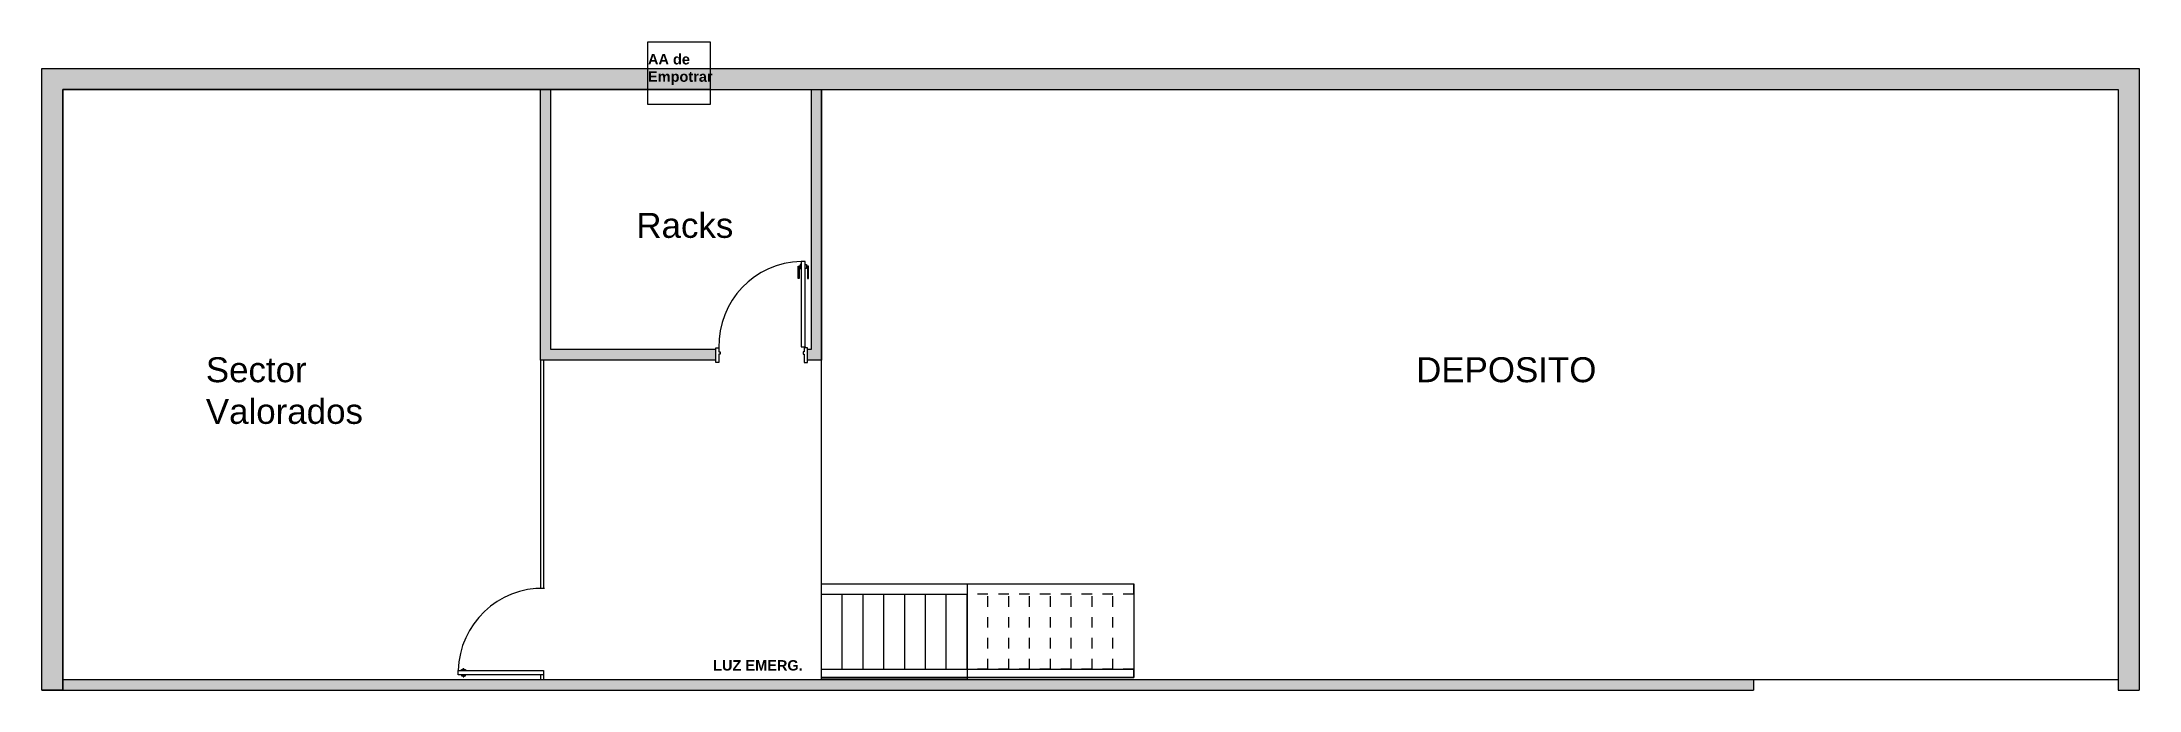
# Model space of a CAD drawing. Header units: millimetres. Extents: x 117.4 to 137.5, y 126.4 to 132.6.
import ezdxf

# ---------------------------------------------------------------- set-up
doc = ezdxf.new("R2010")
doc.units = ezdxf.units.MM
doc.linetypes.add('HIDDEN', pattern=[0.375, 0.25, -0.125])
doc.layers.add('00 Muro ext.', color=7, linetype='Continuous', lineweight=15)
doc.styles.add('IRI-OCASA-Layout R 9$0$Standard', font='arial.ttf')
doc.styles.get("Standard").update_dxf_attribs({"font": 'txt.shx'})

# ---------------------------------------------------------------- blocks, each defined once
blk = doc.blocks.new('*U9')
at = {"color": 0}
for p, q in [((-0.069989, 0.869622), (-0.079989, 0.869622)), ((-0.069989, 0.860356), (-0.079989, 0.860356)), ((-0.009989, 0.869622), (0.000011, 0.869622)), ((-0.009989, 0.860356), (0.000011, 0.860356))]:
    blk.add_line(p, q, dxfattribs=at)
for points in [[(-0.079989, 0.869622), (-0.079989, 0.749622), (-0.089989, 0.749622), (-0.089989, 0.869622), (-0.079989, 0.869622)], [(-0.059989, 0.884989), (-0.069989, 0.884989), (-0.069989, 0.844989), (-0.059989, 0.844989), (-0.059989, 0.884989)], [(-0.019989, 0.884989), (-0.009989, 0.884989), (-0.009989, 0.844989), (-0.019989, 0.844989), (-0.019989, 0.884989)], [(0.000011, 0.869622), (0.000011, 0.749622), (0.010011, 0.749622), (0.010011, 0.869622), (0.000011, 0.869622)]]:
    blk.add_lwpolyline(points, dxfattribs=at)
blk.add_lwpolyline([(-0.059989, 0.914989), (-0.059989, 0.094989), (-0.019989, 0.094989), (-0.019989, 0.914989), (-0.059989, 0.914989)])
for points in [[(-0.88, 0.085), (-0.85, 0.085), (-0.85, 0.045), (-0.838, 0.045), (-0.838, 0.025), (-0.85, 0.025), (-0.85, -0.055), (-0.88, -0.055)], [(0, 0.085), (-0.03, 0.085), (-0.03, 0.045), (-0.042, 0.045), (-0.042, 0.025), (-0.03, 0.025), (-0.03, -0.055), (0, -0.055)]]:
    blk.add_lwpolyline(points, close=True)
blk.add_circle((-0.025, 0.089989), 0.005, dxfattribs=at)
blk.add_arc((-0.039989, 0.104978), 0.810258, 91.414404, 181.412841, dxfattribs=at)

msp = doc.modelspace()

# ---------------------------------------------------------------- hatches: boundary and pattern name
at = {"layer": '00 Muro ext.'}
h = msp.add_hatch(color=256, dxfattribs=at)
h.dxf.hatch_style = 1
h.paths.add_polyline_path([(117.553, 132.193), (123.775, 132.193), (123.775, 132.393), (117.353, 132.393), (117.353, 126.423), (117.553, 126.423)])
h.paths.add_polyline_path([(123.141, 132.212), (123.813, 132.212), (123.813, 132.584), (123.141, 132.584)], flags=9)
h = msp.add_hatch(color=256, dxfattribs=at)
h.dxf.hatch_style = 1
h.paths.add_polyline_path([(137.503, 132.393), (123.775, 132.393), (123.775, 132.193), (137.303, 132.193), (137.303, 126.423), (137.503, 126.423)])
h.paths.add_polyline_path([(122.243, 132.193), (122.143, 132.193), (122.143, 129.593), (123.828, 129.593), (123.828, 129.693), (122.243, 129.693)])
h.paths.add_polyline_path([(124.843, 132.193), (124.743, 132.193), (124.743, 129.693), (124.708, 129.693), (124.708, 129.593), (124.843, 129.593)], flags=17)
h.paths.add_polyline_path([(133.798, 126.523), (117.553, 126.523), (117.553, 126.423), (133.798, 126.423)])

# ---------------------------------------------------------------- linework, layer by layer
at = {"layer": '00 Muro ext.', "ltscale": 0.05}
for p, q in [((117.353, 132.393), (137.503, 132.393)), ((117.353, 126.423), (117.353, 132.393)), ((137.503, 132.393), (137.503, 126.423)), ((117.553, 126.423), (117.553, 132.193)), ((117.553, 132.193), (137.303, 132.193)), ((122.143, 129.593), (122.143, 132.193)), ((122.243, 129.693), (122.243, 132.193)), ((124.743, 132.193), (124.743, 129.693)), ((124.843, 132.193), (124.843, 129.593)), ((124.843, 126.523), (124.843, 132.193)), ((137.303, 132.193), (137.303, 126.423)), ((123.828, 129.593), (122.143, 129.593)), ((122.143, 129.593), (122.143, 127.4)), ((122.173, 129.593), (122.173, 127.4)), ((123.828, 129.693), (122.243, 129.693)), ((124.743, 129.693), (124.708, 129.693)), ((124.843, 129.593), (124.708, 129.593)), ((124.843, 127.443), (127.843, 127.443)), ((124.843, 126.523), (124.843, 127.443)), ((124.843, 127.443), (126.243, 127.443)), ((124.843, 126.523), (124.843, 127.443)), ((126.243, 127.443), (126.243, 126.523)), ((127.843, 127.343), (127.843, 127.443)), ((124.843, 127.343), (126.243, 127.343)), ((125.043, 126.623), (125.043, 127.343)), ((125.243, 126.623), (125.243, 127.343)), ((125.443, 126.623), (125.443, 127.343)), ((125.643, 126.623), (125.643, 127.343)), ((125.843, 126.623), (125.843, 127.343)), ((126.043, 126.623), (126.043, 127.343)), ((126.243, 126.623), (126.243, 127.343)), ((121.399, 126.63), (121.408, 126.63)), ((121.399, 126.55), (121.408, 126.55)), ((122.143, 126.57), (122.143, 126.523)), ((122.173, 126.61), (122.173, 126.523)), ((124.843, 126.623), (127.843, 126.623)), ((124.843, 126.543), (127.843, 126.543)), ((127.843, 126.543), (127.843, 126.623)), ((117.553, 126.523), (133.798, 126.523)), ((117.553, 126.423), (133.798, 126.423)), ((124.843, 126.523), (133.798, 126.523)), ((126.243, 126.523), (124.843, 126.523)), ((133.798, 126.523), (133.798, 126.423)), ((133.798, 126.523), (137.303, 126.523)), ((137.303, 126.423), (137.503, 126.423))]:
    msp.add_line(p, q, dxfattribs=at)
at = {"layer": '00 Muro ext.', "linetype": 'HIDDEN', "ltscale": 0.05}
for p, q in [((126.243, 127.443), (127.843, 127.443)), ((127.843, 127.443), (127.843, 127.343)), ((127.843, 127.343), (126.243, 127.343)), ((126.443, 126.623), (126.443, 127.343)), ((126.643, 126.623), (126.643, 127.343)), ((126.843, 126.623), (126.843, 127.343)), ((127.043, 126.623), (127.043, 127.343)), ((127.243, 126.623), (127.243, 127.343)), ((127.443, 126.623), (127.443, 127.343)), ((127.643, 126.623), (127.643, 127.343)), ((127.843, 126.623), (126.243, 126.623)), ((126.243, 126.543), (127.843, 126.543)), ((127.843, 126.543), (127.843, 126.623))]:
    msp.add_line(p, q, dxfattribs=at)
at = {"layer": '00 Muro ext.', "color": 0}
for p, q in [((121.399, 126.62), (121.399, 126.63)), ((121.399, 126.56), (121.399, 126.55)), ((121.408, 126.62), (121.408, 126.63)), ((121.408, 126.56), (121.408, 126.55))]:
    msp.add_line(p, q, dxfattribs=at)
at = {"layer": '00 Muro ext.', "ltscale": 0.05}
msp.add_lwpolyline([(123.175, 132.649), (123.775, 132.649), (123.775, 132.049), (123.175, 132.049), (123.175, 132.649)], dxfattribs=at)
at = {"layer": '00 Muro ext.'}
for points in [[(117.553, 126.423), (117.353, 126.423), (117.353, 132.393), (123.775, 132.393), (123.775, 132.193), (117.553, 132.193), (117.553, 126.423)], [(121.353, 126.61), (122.173, 126.61), (122.173, 126.57), (121.353, 126.57), (121.353, 126.61)], [(117.353, 126.423), (117.553, 126.423)]]:
    msp.add_lwpolyline(points, dxfattribs=at)
msp.add_lwpolyline([(124.843, 127.443), (127.843, 127.443), (127.843, 126.543), (124.843, 126.543)], close=True, dxfattribs=at)
at = {"layer": '00 Muro ext.', "color": 0}
for points in [[(121.383, 126.61), (121.383, 126.62), (121.423, 126.62), (121.423, 126.61), (121.383, 126.61)], [(121.383, 126.57), (121.383, 126.56), (121.423, 126.56), (121.423, 126.57), (121.383, 126.57)]]:
    msp.add_lwpolyline(points, dxfattribs=at)
msp.add_arc((122.163, 126.59), 0.81, 88.5872, 178.5856, dxfattribs=at)

# ---------------------------------------------------------------- block references
at = {"layer": '00 Muro ext.', "ltscale": 0.05}
msp.add_blockref('*U9', (124.708, 129.626), dxfattribs=at)

# ---------------------------------------------------------------- texts
at = {"layer": '00 Muro ext.', "ltscale": 0.05, "char_height": 0.1, "attachment_point": 1}
for s, width, heights, insert in [('{\\fArial|b1|i0|c0|p34;AA de \\PEmpotrar}', 1.62813, [0.309], (123.176, 132.533)), ('\\pxt7;{\\fArial|b1|i0|c0|p34;LUZ EMERG.}', 0.85284, [0], (123.802, 126.71))]:
    msp.add_mtext_dynamic_manual_height_columns(s, width=width, gutter_width=12.5, heights=heights, dxfattribs=dict(at, insert=insert))
at = {"layer": '00 Muro ext.', "char_height": 0.24, "attachment_point": 1, "style": 'IRI-OCASA-Layout R 9$0$Standard'}
for s, insert in [('\\pi0.9968;Racks', (122.068, 131.007, 0)), ('\\pxql;Sector \\PValorados', (118.928, 129.62, 0)), ('\\pxql;DEPOSITO', (130.557, 129.62, 0))]:
    msp.add_mtext_dynamic_manual_height_columns(s, width=2.88583, gutter_width=12.5, heights=[0], dxfattribs=dict(at, insert=insert))

doc.saveas('drawing.dxf')
